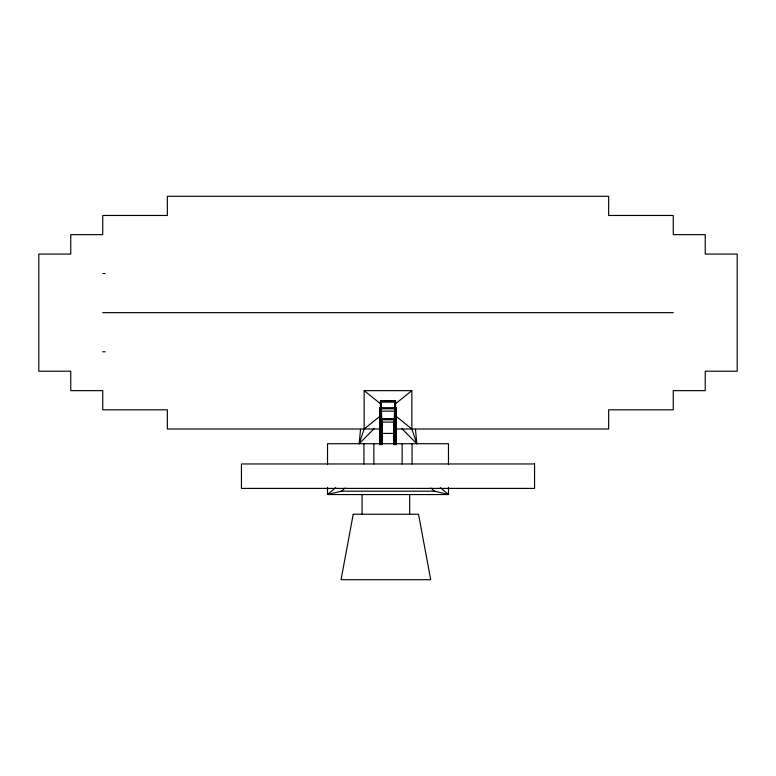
<?xml version="1.0" encoding="UTF-8"?>
<svg xmlns="http://www.w3.org/2000/svg" width="776" height="776" viewBox="0 0 776 776"><rect width="100%" height="100%" fill="white"/><g stroke="black" fill="none" stroke-linecap="round" stroke-linejoin="round"><path stroke-width="1.16" d="M393.587 444.163L394.092 422.047L395.488 422.057L395.537 420.931M394.237 418.739L394.586 411.105L395.973 411.125L396.022 410.038M394.732 407.778L394.984 402.152L381.016 402.152L381.016 408.098M380.512 419.719L380.463 418.594L395.537 418.594L395.488 419.719L380.512 419.719L380.512 444.153M395.973 443.959L396.022 407.701L379.978 407.701L379.978 444.667M374.439 428.342L359.181 443.717L360.539 429.244M359.181 443.717L364.157 428.992L364.157 390.648L411.843 390.648L411.843 428.992L416.819 443.717L401.561 428.342M335.717 487.667L327.53 494.555L327.53 487.289M448.47 487.289L448.47 494.555L327.53 494.555L341.479 491.179L345.184 488.055M364.157 428.992L380.667 415.723M395.333 403.918L411.843 390.648M380.027 443.959L380.027 408.787L395.973 408.787M379.978 410.038L380.027 411.144L395.973 411.144M380.463 420.931L380.512 422.076L395.488 422.076M380.027 411.125L381.414 411.105L381.763 418.739M380.512 422.057L381.908 422.047L382.413 444.163M102.733 351.77L105.129 351.77M102.733 312.641L673.267 312.641M380.424 401.085L395.576 401.085M380.851 428.992L167.354 428.992L167.354 409.815L102.733 409.815L102.733 390.648L70.761 390.648L70.761 371.209L38.8 371.209L38.8 254.082L70.761 254.082L70.761 234.643L102.733 234.643L102.733 215.466L167.354 215.466L167.354 196.289L608.646 196.289L608.646 215.466L673.267 215.466L673.267 234.643L705.238 234.643L705.238 254.082L737.2 254.082L737.2 371.209L705.238 371.209L705.238 390.648L673.267 390.648L673.267 409.815L608.646 409.815L608.646 428.992L395.149 428.992M382.413 433.425L393.587 433.425M341.479 491.179L434.521 491.179L448.47 494.555L440.283 487.667M102.733 273.511L105.129 273.521M364.157 390.648L380.667 403.918M395.333 415.723L411.843 428.992M430.816 488.055L434.521 491.179M415.461 429.244L416.819 443.717M381.016 402.152L381.268 407.778M379.978 407.701L380.027 408.787M448.47 464.63L448.47 443.717L327.53 443.717L327.53 464.63M412.075 443.717L412.075 463.961M409.68 494.555L409.68 514.236M402.133 443.717L402.133 463.961M396.022 407.701L396.022 444.667M395.576 441.243L395.576 400.785L380.424 400.785L380.463 444.735M395.537 418.594L395.537 444.735M394.984 402.152L394.984 408.098M394.586 408.748L394.586 418.167M394.092 419.69L394.14 444.726M381.908 419.69L381.86 444.726M381.414 408.748L381.414 418.167M373.867 443.717L373.867 463.961M363.925 443.717L363.925 463.961M362.072 494.555L362.072 514.236M353.225 514.236L341.042 579.711L430.709 579.711L418.516 514.236L353.225 514.236M534.557 463.961L241.443 463.961L241.443 488.395L534.557 488.395L534.557 463.961"/></g></svg>
